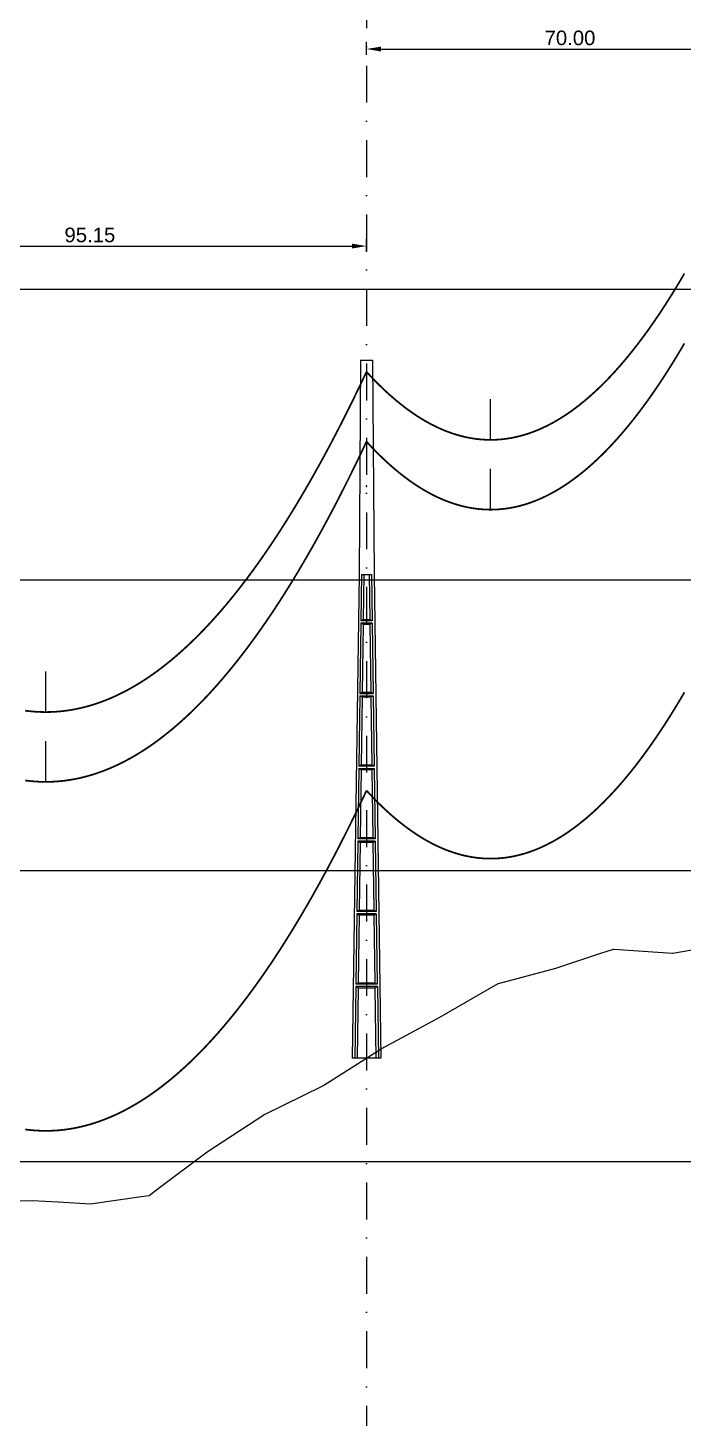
# Model space of a CAD drawing. Header units: metres. Extents: x -121 to 9872, y 3505 to 10721.
# Drawn here: x 8088.5 to 8201.3, y 8705.9 to 8944.9 of the extents above; entities that cross this region are included whole.
import ezdxf

# ---------------------------------------------------------------- set-up
doc = ezdxf.new("R2010")
doc.units = ezdxf.units.M
doc.header["$PDMODE"] = 2
doc.linetypes.add('DASHDOT', pattern=[25.4, 12.7, -6.35, 0, -6.35])
for name, color, linetype in [('CON-EOL- CA MAGNOLIA', 210, 'Continuous'), ('CON-EOL- PROJEÇÃO', 22, 'Continuous'), ('cotas', 7, 'Continuous'), ('Grade', 9, 'Continuous'), ('Ind.Rot', 8, 'DASHDOT'), ('Modelo_CotaTerreno_Perfil', 7, 'Continuous'), ('POSTE DT', 7, 'Continuous')]:
    doc.layers.add(name, color=color, linetype=linetype)
doc.styles.get("Standard").update_dxf_attribs({"font": 'arial.ttf'})
doc.dimstyles.new('ISO-25', dxfattribs={"dimtxt": 2.5, "dimasz": 2.5, "dimexe": 1.25, "dimexo": 0.625, "dimtad": 1, "dimzin": 1, "dimtxsty": 'Standard', "dimcen": 2.5, "dimaunit": 1, "dimadec": 3, "dimazin": 3, "dimtfac": 1, "dimtmove": 0, "dimatfit": 3, "dimfxlon": 1, "dimarcsym": 0})

# ---------------------------------------------------------------- blocks, each defined once
blk = doc.blocks.new('*U1')
at = {"layer": 'POSTE DT', "extrusion": (0, 1, 0)}
for p, q in [((-3.31, 378.23), (-4.05, 262)), ((-3.31, 378.23), (3.31, 378.23)), ((3.31, 378.23), (4.06, 262)), ((-4.05, 262), (-7.72, 0)), ((-4.05, 262), (-4.05, 262)), ((-2.73, 262), (-3.08, 237.05)), ((-2.73, 262), (2.75, 262)), ((-1.42, 262), (-1.77, 237.57)), ((1.43, 262), (1.77, 237.57)), ((2.75, 262), (3.1, 237.05)), ((4.06, 262), (7.72, 0)), ((-3.1, 235.74), (-3.63, 197.65)), ((3.11, 235.73), (-3.1, 235.74)), ((3.1, 237.05), (-3.08, 237.05)), ((-1.8, 235.21), (-2.32, 198.19)), ((1.8, 235.21), (2.32, 198.19)), ((3.11, 235.73), (3.65, 197.65)), ((-3.65, 196.34), (-4.19, 158.25)), ((3.66, 196.34), (4.2, 158.25)), ((-2.35, 195.8), (-2.87, 158.8)), ((2.35, 195.8), (2.87, 158.8)), ((-4.21, 156.94), (-4.74, 118.85)), ((-2.9, 156.39), (-3.42, 119.41)), ((2.91, 156.39), (3.42, 119.41)), ((4.21, 156.94), (4.75, 118.85)), ((-4.76, 117.54), (-5.29, 79.45)), ((4.77, 117.54), (-4.76, 117.54)), ((4.75, 118.85), (-4.74, 118.85)), ((-3.46, 116.98), (-3.97, 80.02)), ((3.46, 116.98), (3.98, 80.02)), ((4.77, 117.54), (5.3, 79.45)), ((-5.31, 78.14), (-5.85, 40.06)), ((5.32, 78.14), (-5.31, 78.14)), ((5.3, 79.45), (-5.29, 79.45)), ((-4.01, 77.57), (-4.53, 40.63)), ((4.01, 77.57), (4.53, 40.63)), ((5.32, 78.14), (5.85, 40.06)), ((-5.86, 38.74), (-6.41, 0)), ((5.87, 38.74), (-5.86, 38.74)), ((5.85, 40.06), (-5.85, 40.06)), ((-4.56, 38.17), (-5.1, 0)), ((4.56, 38.17), (5.1, 0)), ((5.87, 38.74), (6.41, 0)), ((-6.41, 0), (-7.72, 0)), ((-5.1, 0), (-6.41, 0)), ((5.1, 0), (-5.1, 0)), ((6.41, 0), (5.1, 0)), ((7.72, 0), (6.41, 0))]:
    blk.add_line(p, q, dxfattribs=at)
at = {"layer": 'POSTE DT', "ltscale": 3}
for points in [[(-3.65, 196.34), (3.66, 196.34)], [(-3.63, 197.65), (3.65, 197.65)], [(4.2, 158.25), (-4.19, 158.25)], [(-4.21, 156.94), (4.21, 156.94)]]:
    blk.add_lwpolyline(points, dxfattribs=at)
at = {"layer": 'POSTE DT'}
for points, knots in [([(0.25, 309.94), (0.25, 309.93), (0.25, 309.93), (0.25, 309.92), (0.25, 309.91), (0.25, 309.9), (0.25, 309.89), (0.24, 309.85), (0.22, 309.82), (0.19, 309.77), (0.16, 309.74), (0.11, 309.71), (0.08, 309.7), (0.01, 309.68), (-0.02, 309.68), (-0.08, 309.7), (-0.11, 309.71), (-0.16, 309.74), (-0.18, 309.76), (-0.21, 309.8), (-0.22, 309.82), (-0.24, 309.85), (-0.24, 309.87), (-0.25, 309.89), (-0.25, 309.9), (-0.25, 309.92), (-0.25, 309.92), (-0.25, 309.93), (-0.25, 309.94), (-0.25, 309.95), (-0.25, 309.95), (-0.25, 309.96), (-0.25, 309.97), (-0.24, 310), (-0.23, 310.02), (-0.21, 310.07), (-0.2, 310.09), (-0.15, 310.14), (-0.13, 310.15), (-0.07, 310.18), (-0.03, 310.19), (0.03, 310.19), (0.06, 310.18), (0.12, 310.16), (0.14, 310.14), (0.18, 310.11), (0.2, 310.09), (0.21, 310.06), (0.22, 310.05), (0.23, 310.04), (0.24, 310.01), (0.24, 309.99), (0.25, 309.97), (0.25, 309.96), (0.25, 309.95), (0.25, 309.94), (0.25, 309.94), (0.25, 309.94), (0.25, 309.94)], [-54.728303, -54.728303, -54.728303, -54.728303, -54.309038, -54.309038, -53.647169, -53.647169, -52.532885, -52.532885, -48.86224, -48.86224, -45.282765, -45.282765, -41.52867, -41.52867, -37.867486, -37.867486, -34.454589, -34.454589, -31.301423, -31.301423, -28.48103, -28.48103, -26.961755, -26.961755, -25.7544, -25.7544, -25.136228, -25.136228, -24.64409, -24.64409, -24.094201, -24.094201, -23.191199, -23.191199, -20.494482, -20.494482, -17.342863, -17.342863, -13.645538, -13.645538, -9.835989, -9.835989, -6.296781, -6.296781, -3.005029, -3.005029, 0, 0, 0, 1.527594, 1.527594, 3.697216, 3.697216, 4.489727, 4.489727, 5.01438, 5.01438, 5.095313, 5.095313, 5.095313, 5.095313]), ([(-3.1, 235.74), (-2.88, 235.65), (-2.67, 235.56), (-2.23, 235.39), (-2.02, 235.3), (-1.8, 235.21)], [0.055576, 0.055576, 0.055576, 0.055576, 56.767409, 56.767409, 113.50757, 113.50757, 113.50757, 113.50757]), ([(-1.77, 237.57), (-1.99, 237.49), (-2.21, 237.4), (-2.64, 237.22), (-2.86, 237.14), (-3.08, 237.05)], [0, 0, 0, 0, 56.660495, 56.660495, 113.412826, 113.412826, 113.412826, 113.412826]), ([(-1.8, 235.21), (-1.2, 235.21), (-0.6, 235.21), (0.6, 235.21), (1.2, 235.21), (1.8, 235.21)], [0, 0, 0, 0, 68.567797, 68.567797, 137.136247, 137.136247, 137.136247, 137.136247]), ([(1.77, 237.57), (1.18, 237.57), (0.59, 237.57), (-0.59, 237.57), (-1.18, 237.57), (-1.77, 237.57)], [0, 0, 0, 0, 67.306894, 67.306894, 134.614447, 134.614447, 134.614447, 134.614447]), ([(3.1, 237.05), (2.87, 237.14), (2.65, 237.23), (2.21, 237.4), (1.99, 237.49), (1.77, 237.57)], [0, 0, 0, 0, 56.738948, 56.738948, 113.38731, 113.38731, 113.38731, 113.38731]), ([(1.8, 235.21), (2.02, 235.3), (2.24, 235.38), (2.68, 235.56), (2.89, 235.65), (3.11, 235.73)], [0, 0, 0, 0, 56.845349, 56.845349, 113.599799, 113.599799, 113.599799, 113.599799]), ([(-3.65, 196.34), (-3.43, 196.25), (-3.22, 196.16), (-2.78, 195.98), (-2.57, 195.89), (-2.35, 195.8)], [0.054307, 0.054307, 0.054307, 0.054307, 63.527131, 63.527131, 127.063246, 127.063246, 127.063246, 127.063246]), ([(-2.32, 198.19), (-2.54, 198.1), (-2.76, 198.01), (-3.2, 197.83), (-3.41, 197.74), (-3.63, 197.65)], [0, 0, 0, 0, 63.412073, 63.412073, 126.777421, 126.777421, 126.777421, 126.777421]), ([(2.32, 198.19), (1.55, 198.19), (0.77, 198.19), (-0.77, 198.19), (-1.55, 198.19), (-2.32, 198.19)], [0, 0, 0, 0, 88.31008, 88.31008, 176.620652, 176.620652, 176.620652, 176.620652]), ([(3.65, 197.65), (3.43, 197.74), (3.2, 197.83), (2.76, 198.01), (2.54, 198.1), (2.32, 198.19)], [0, 0, 0, 0, 63.488119, 63.488119, 126.880939, 126.880939, 126.880939, 126.880939]), ([(2.35, 195.8), (2.57, 195.89), (2.79, 195.98), (3.23, 196.16), (3.45, 196.25), (3.66, 196.34)], [0, 0, 0, 0, 63.60246, 63.60246, 127.109696, 127.109696, 127.109696, 127.109696]), ([(-2.35, 195.8), (-1.57, 195.8), (-0.78, 195.8), (0.79, 195.8), (1.57, 195.8), (2.35, 195.8)], [0, 0, 0, 0, 89.585713, 89.585713, 179.17191, 179.17191, 179.17191, 179.17191]), ([(-2.87, 158.8), (-3.09, 158.71), (-3.31, 158.62), (-3.75, 158.43), (-3.97, 158.34), (-4.19, 158.25)], [0, 0, 0, 0, 70.301707, 70.301707, 140.590947, 140.590947, 140.590947, 140.590947]), ([(2.87, 158.8), (1.92, 158.8), (0.96, 158.8), (-0.96, 158.8), (-1.91, 158.8), (-2.87, 158.8)], [0, 0, 0, 0, 109.314454, 109.314454, 218.629264, 218.629264, 218.629264, 218.629264]), ([(4.2, 158.25), (3.98, 158.34), (3.76, 158.44), (3.31, 158.62), (3.09, 158.71), (2.87, 158.8)], [0, 0, 0, 0, 70.379198, 70.379198, 140.659718, 140.659718, 140.659718, 140.659718]), ([(-4.21, 156.94), (-3.99, 156.85), (-3.77, 156.75), (-3.34, 156.57), (-3.12, 156.48), (-2.9, 156.39)], [0.053423, 0.053423, 0.053423, 0.053423, 70.429742, 70.429742, 140.90167, 140.90167, 140.90167, 140.90167]), ([(-2.9, 156.39), (-1.94, 156.39), (-0.97, 156.39), (0.97, 156.39), (1.94, 156.39), (2.91, 156.39)], [0, 0, 0, 0, 110.60219, 110.60219, 221.20473, 221.20473, 221.20473, 221.20473]), ([(2.91, 156.39), (3.12, 156.48), (3.34, 156.57), (3.78, 156.75), (4, 156.85), (4.21, 156.94)], [0, 0, 0, 0, 70.506649, 70.506649, 140.914701, 140.914701, 140.914701, 140.914701]), ([(-4.76, 117.54), (-4.54, 117.45), (-4.32, 117.35), (-3.89, 117.17), (-3.67, 117.07), (-3.46, 116.98)], [0.052784, 0.052784, 0.052784, 0.052784, 77.438432, 77.438432, 154.950301, 154.950301, 154.950301, 154.950301]), ([(-3.42, 119.41), (-3.64, 119.32), (-3.86, 119.23), (-4.3, 119.04), (-4.52, 118.95), (-4.74, 118.85)], [0, 0, 0, 0, 77.299547, 77.299547, 154.618634, 154.618634, 154.618634, 154.618634]), ([(-3.46, 116.98), (-2.3, 116.98), (-1.15, 116.98), (1.15, 116.98), (2.31, 116.98), (3.46, 116.98)], [0, 0, 0, 0, 131.617604, 131.617604, 263.235447, 263.235447, 263.235447, 263.235447]), ([(3.42, 119.41), (2.28, 119.41), (1.14, 119.41), (-1.14, 119.41), (-2.28, 119.41), (-3.42, 119.41)], [0, 0, 0, 0, 130.319901, 130.319901, 260.640046, 260.640046, 260.640046, 260.640046]), ([(4.75, 118.85), (4.53, 118.95), (4.31, 119.04), (3.87, 119.23), (3.64, 119.32), (3.42, 119.41)], [0, 0, 0, 0, 77.381597, 77.381597, 154.66183, 154.66183, 154.66183, 154.66183]), ([(3.46, 116.98), (3.68, 117.07), (3.89, 117.17), (4.33, 117.35), (4.55, 117.45), (4.77, 117.54)], [0, 0, 0, 0, 77.520013, 77.520013, 154.938747, 154.938747, 154.938747, 154.938747]), ([(-5.31, 78.14), (-5.09, 78.05), (-4.88, 77.95), (-4.44, 77.76), (-4.23, 77.67), (-4.01, 77.57)], [0.052308, 0.052308, 0.052308, 0.052308, 84.527725, 84.527725, 169.158824, 169.158824, 169.158824, 169.158824]), ([(-3.97, 80.02), (-4.19, 79.93), (-4.41, 79.83), (-4.85, 79.64), (-5.07, 79.55), (-5.29, 79.45)], [0, 0, 0, 0, 84.379671, 84.379671, 168.809376, 168.809376, 168.809376, 168.809376]), ([(-4.01, 77.57), (-2.67, 77.57), (-1.34, 77.57), (1.34, 77.57), (2.67, 77.57), (4.01, 77.57)], [0, 0, 0, 0, 152.632212, 152.632212, 305.264569, 305.264569, 305.264569, 305.264569]), ([(3.98, 80.02), (2.65, 80.02), (1.33, 80.02), (-1.32, 80.02), (-2.65, 80.02), (-3.97, 80.02)], [0, 0, 0, 0, 151.326157, 151.326157, 302.652465, 302.652465, 302.652465, 302.652465]), ([(5.3, 79.45), (5.08, 79.55), (4.86, 79.64), (4.42, 79.83), (4.2, 79.93), (3.98, 80.02)], [0, 0, 0, 0, 84.46863, 84.46863, 168.833721, 168.833721, 168.833721, 168.833721]), ([(4.01, 77.57), (4.23, 77.67), (4.45, 77.76), (4.88, 77.95), (5.1, 78.05), (5.32, 78.14)], [0, 0, 0, 0, 84.616316, 84.616316, 169.129178, 169.129178, 169.129178, 169.129178]), ([(-5.86, 38.74), (-5.65, 38.65), (-5.43, 38.55), (-5, 38.36), (-4.78, 38.26), (-4.56, 38.17)], [0.026524, 0.026524, 0.026524, 0.026524, 91.679563, 91.679563, 183.466041, 183.466041, 183.466041, 183.466041]), ([(-4.53, 40.63), (-4.75, 40.53), (-4.97, 40.44), (-5.41, 40.25), (-5.63, 40.15), (-5.85, 40.06)], [0, 0, 0, 0, 91.523648, 91.523648, 183.126775, 183.126775, 183.126775, 183.126775]), ([(-4.56, 38.17), (-3.04, 38.17), (-1.52, 38.17), (1.52, 38.17), (3.04, 38.17), (4.56, 38.17)], [0, 0, 0, 0, 173.646192, 173.646192, 347.292451, 347.292451, 347.292451, 347.292451]), ([(4.53, 40.63), (3.02, 40.63), (1.51, 40.63), (-1.51, 40.63), (-3.02, 40.63), (-4.53, 40.63)], [0, 0, 0, 0, 172.33304, 172.33304, 344.666151, 344.666151, 344.666151, 344.666151]), ([(5.85, 40.06), (5.63, 40.15), (5.41, 40.25), (4.97, 40.44), (4.75, 40.53), (4.53, 40.63)], [0, 0, 0, 0, 91.621326, 91.621326, 183.137324, 183.137324, 183.137324, 183.137324]), ([(4.56, 38.17), (4.78, 38.26), (5, 38.36), (5.43, 38.55), (5.65, 38.65), (5.87, 38.74)], [0, 0, 0, 0, 91.776928, 91.776928, 183.448614, 183.448614, 183.448614, 183.448614])]:
    blk.add_open_spline(points, degree=3, knots=knots, dxfattribs=at)
blk = doc.blocks.new('*D141')
at = {"layer": 'cotas', "color": 0, "lineweight": -2, "transparency": 16777216}
for p, q in [((8051.64, 8906.38), (8051.64, 8908.63)), ((8054.14, 8907.38), (8144.29, 8907.38)), ((8146.79, 8906.38), (8146.79, 8908.63))]:
    blk.add_line(p, q, dxfattribs=at)
at = {"layer": 'cotas', "color": 0, "transparency": 16777216}
for points in [[(8054.14, 8907.8), (8054.14, 8906.97), (8051.64, 8907.38)], [(8144.29, 8907.8), (8144.29, 8906.97), (8146.79, 8907.38)]]:
    blk.add_solid(points, dxfattribs=at)
at = {"layer": 'Defpoints', "color": 0, "transparency": 16777216}
for p in [(8146.79, 8907.38), (8146.79, 8887.77), (8051.64, 8859.94)]:
    blk.add_point(p, dxfattribs=at)
at = {"layer": 'cotas', "color": 0, "transparency": 16777216, "insert": (8099.22, 8909.28), "char_height": 2.5, "attachment_point": 5}
blk.add_mtext('95.15', dxfattribs=at)
blk = doc.blocks.new('*D142')
at = {"layer": 'cotas', "color": 0, "lineweight": -2, "transparency": 16777216}
for p, q in [((8146.79, 8940.26), (8146.79, 8942.51)), ((8149.29, 8941.26), (8214.29, 8941.26)), ((8216.79, 8940.26), (8216.79, 8942.51))]:
    blk.add_line(p, q, dxfattribs=at)
at = {"layer": 'cotas', "color": 0, "transparency": 16777216}
for points in [[(8149.29, 8941.68), (8149.29, 8940.84), (8146.79, 8941.26)], [(8214.29, 8941.68), (8214.29, 8940.84), (8216.79, 8941.26)]]:
    blk.add_solid(points, dxfattribs=at)
at = {"layer": 'Defpoints', "color": 0, "transparency": 16777216}
for p in [(8216.79, 8941.26), (8216.79, 8937.16), (8146.79, 8887.77)]:
    blk.add_point(p, dxfattribs=at)
at = {"layer": 'cotas', "color": 0, "transparency": 16777216, "insert": (8181.79, 8943.16), "char_height": 2.5, "attachment_point": 5}
blk.add_mtext('70.00', dxfattribs=at)

msp = doc.modelspace()

# ---------------------------------------------------------------- linework, layer by layer
at = {"layer": 'CON-EOL- CA MAGNOLIA'}
for p, q in [((8168.135, 8874.069), (8168.135, 8881.069)), ((8168.135, 8862.069), (8168.135, 8869.069)), ((8168.135, 8862.069), (8168.135, 8869.069)), ((8091.627, 8827.268), (8091.627, 8834.268)), ((8091.627, 8815.268), (8091.627, 8822.268)), ((8091.627, 8815.268), (8091.627, 8822.268))]:
    msp.add_line(p, q, dxfattribs=at)
at = {"layer": 'CON-EOL- CA MAGNOLIA', "const_width": 0.3}
for points in [[(8146.795, 8885.77), (8147.143, 8885.391), (8147.491, 8885.018), (8147.84, 8884.651), (8148.188, 8884.291), (8148.536, 8883.937), (8148.884, 8883.589), (8149.233, 8883.247), (8149.581, 8882.912), (8149.929, 8882.583), (8150.277, 8882.26), (8150.626, 8881.943), (8150.974, 8881.633), (8151.322, 8881.329), (8151.67, 8881.031), (8152.019, 8880.74), (8152.367, 8880.454), (8152.715, 8880.175), (8153.063, 8879.902), (8153.412, 8879.636), (8153.76, 8879.375), (8154.108, 8879.121), (8154.456, 8878.873), (8154.805, 8878.632), (8155.153, 8878.396), (8155.501, 8878.167), (8155.849, 8877.944), (8156.198, 8877.728), (8156.546, 8877.517), (8156.894, 8877.313), (8157.242, 8877.115), (8157.591, 8876.923), (8157.939, 8876.738), (8158.287, 8876.559), (8158.635, 8876.386), (8158.984, 8876.219), (8159.332, 8876.058), (8159.68, 8875.904), (8160.028, 8875.756), (8160.377, 8875.614), (8160.725, 8875.478), (8161.073, 8875.349), (8161.421, 8875.226), (8161.769, 8875.109), (8162.118, 8874.998), (8162.466, 8874.894), (8162.814, 8874.796), (8163.162, 8874.703), (8163.511, 8874.618), (8163.859, 8874.538), (8164.207, 8874.465), (8164.555, 8874.398), (8164.904, 8874.337), (8165.252, 8874.282), (8165.6, 8874.234), (8165.948, 8874.192), (8166.297, 8874.156), (8166.645, 8874.126), (8166.993, 8874.102), (8167.341, 8874.085), (8167.69, 8874.074), (8168.038, 8874.069), (8168.386, 8874.07), (8168.734, 8874.078), (8169.083, 8874.092), (8169.431, 8874.112), (8169.779, 8874.138), (8170.127, 8874.171), (8170.476, 8874.21), (8170.824, 8874.254), (8171.172, 8874.306), (8171.52, 8874.363), (8171.869, 8874.427), (8172.217, 8874.497), (8172.565, 8874.573), (8172.913, 8874.655), (8173.262, 8874.744), (8173.61, 8874.838), (8173.958, 8874.939), (8174.306, 8875.047), (8174.655, 8875.16), (8175.003, 8875.28), (8175.351, 8875.406), (8175.699, 8875.538), (8176.047, 8875.676), (8176.396, 8875.821), (8176.744, 8875.972), (8177.092, 8876.129), (8177.44, 8876.292), (8177.789, 8876.462), (8178.137, 8876.638), (8178.485, 8876.82), (8178.833, 8877.008), (8179.182, 8877.202), (8179.53, 8877.403), (8179.878, 8877.61), (8180.226, 8877.823), (8180.575, 8878.043), (8180.923, 8878.268), (8181.271, 8878.5), (8181.619, 8878.738), (8181.968, 8878.983), (8182.316, 8879.234), (8182.664, 8879.49), (8183.012, 8879.754), (8183.361, 8880.023), (8183.709, 8880.299), (8184.057, 8880.58), (8184.405, 8880.869), (8184.754, 8881.163), (8185.102, 8881.463), (8185.45, 8881.77), (8185.798, 8882.084), (8186.147, 8882.403), (8186.495, 8882.728), (8186.843, 8883.06), (8187.191, 8883.398), (8187.54, 8883.743), (8187.888, 8884.094), (8188.236, 8884.45), (8188.584, 8884.813), (8188.932, 8885.183), (8189.281, 8885.559), (8189.629, 8885.941), (8189.977, 8886.329), (8190.325, 8886.723), (8190.674, 8887.124), (8191.022, 8887.531), (8191.37, 8887.944), (8191.718, 8888.364), (8192.067, 8888.79), (8192.415, 8889.222), (8192.763, 8889.66), (8193.111, 8890.105), (8193.46, 8890.556), (8193.808, 8891.013), (8194.156, 8891.476), (8194.504, 8891.946), (8194.853, 8892.422), (8195.201, 8892.904), (8195.549, 8893.393), (8195.897, 8893.888), (8196.246, 8894.389), (8196.594, 8894.897), (8196.942, 8895.41), (8197.29, 8895.93), (8197.639, 8896.457), (8197.987, 8896.989), (8198.335, 8897.528), (8198.683, 8898.074), (8199.032, 8898.625), (8199.38, 8899.183), (8199.728, 8899.747), (8200.076, 8900.318), (8200.425, 8900.895), (8200.773, 8901.478), (8201.121, 8902.067), (8201.469, 8902.663)], [(8146.795, 8873.77), (8147.143, 8873.391), (8147.491, 8873.018), (8147.84, 8872.651), (8148.188, 8872.291), (8148.536, 8871.937), (8148.884, 8871.589), (8149.233, 8871.247), (8149.581, 8870.912), (8149.929, 8870.583), (8150.277, 8870.26), (8150.626, 8869.944), (8150.974, 8869.633), (8151.322, 8869.329), (8151.67, 8869.031), (8152.019, 8868.74), (8152.367, 8868.454), (8152.715, 8868.175), (8153.063, 8867.902), (8153.412, 8867.636), (8153.76, 8867.375), (8154.108, 8867.121), (8154.456, 8866.873), (8154.805, 8866.632), (8155.153, 8866.396), (8155.501, 8866.167), (8155.849, 8865.944), (8156.198, 8865.728), (8156.546, 8865.517), (8156.894, 8865.313), (8157.242, 8865.115), (8157.591, 8864.923), (8157.939, 8864.738), (8158.287, 8864.559), (8158.635, 8864.386), (8158.984, 8864.219), (8159.332, 8864.058), (8159.68, 8863.904), (8160.028, 8863.756), (8160.377, 8863.614), (8160.725, 8863.478), (8161.073, 8863.349), (8161.421, 8863.226), (8161.769, 8863.109), (8162.118, 8862.998), (8162.466, 8862.894), (8162.814, 8862.795), (8163.162, 8862.703), (8163.511, 8862.618), (8163.859, 8862.538), (8164.207, 8862.465), (8164.555, 8862.398), (8164.904, 8862.337), (8165.252, 8862.282), (8165.6, 8862.234), (8165.948, 8862.191), (8166.297, 8862.156), (8166.645, 8862.126), (8166.993, 8862.102), (8167.341, 8862.085), (8167.69, 8862.074), (8168.038, 8862.069), (8168.386, 8862.07), (8168.734, 8862.078), (8169.083, 8862.092), (8169.431, 8862.112), (8169.779, 8862.138), (8170.127, 8862.171), (8170.476, 8862.209), (8170.824, 8862.254), (8171.172, 8862.306), (8171.52, 8862.363), (8171.869, 8862.427), (8172.217, 8862.497), (8172.565, 8862.573), (8172.913, 8862.655), (8173.262, 8862.744), (8173.61, 8862.838), (8173.958, 8862.939), (8174.306, 8863.047), (8174.655, 8863.16), (8175.003, 8863.28), (8175.351, 8863.406), (8175.699, 8863.538), (8176.047, 8863.676), (8176.396, 8863.821), (8176.744, 8863.972), (8177.092, 8864.129), (8177.44, 8864.292), (8177.789, 8864.462), (8178.137, 8864.638), (8178.485, 8864.82), (8178.833, 8865.008), (8179.182, 8865.202), (8179.53, 8865.403), (8179.878, 8865.61), (8180.226, 8865.823), (8180.575, 8866.043), (8180.923, 8866.268), (8181.271, 8866.5), (8181.619, 8866.738), (8181.968, 8866.983), (8182.316, 8867.234), (8182.664, 8867.49), (8183.012, 8867.754), (8183.361, 8868.023), (8183.709, 8868.299), (8184.057, 8868.58), (8184.405, 8868.869), (8184.754, 8869.163), (8185.102, 8869.463), (8185.45, 8869.77), (8185.798, 8870.083), (8186.147, 8870.403), (8186.495, 8870.728), (8186.843, 8871.06), (8187.191, 8871.398), (8187.54, 8871.743), (8187.888, 8872.093), (8188.236, 8872.45), (8188.584, 8872.814), (8188.932, 8873.183), (8189.281, 8873.559), (8189.629, 8873.941), (8189.977, 8874.329), (8190.325, 8874.723), (8190.674, 8875.124), (8191.022, 8875.531), (8191.37, 8875.944), (8191.718, 8876.364), (8192.067, 8876.79), (8192.415, 8877.222), (8192.763, 8877.66), (8193.111, 8878.105), (8193.46, 8878.556), (8193.808, 8879.013), (8194.156, 8879.476), (8194.504, 8879.946), (8194.853, 8880.422), (8195.201, 8880.904), (8195.549, 8881.393), (8195.897, 8881.888), (8196.246, 8882.389), (8196.594, 8882.897), (8196.942, 8883.41), (8197.29, 8883.93), (8197.639, 8884.457), (8197.987, 8884.989), (8198.335, 8885.528), (8198.683, 8886.074), (8199.032, 8886.625), (8199.38, 8887.183), (8199.728, 8887.747), (8200.076, 8888.318), (8200.425, 8888.895), (8200.773, 8889.478), (8201.121, 8890.067), (8201.469, 8890.663)], [(8146.795, 8873.77), (8147.143, 8873.391), (8147.491, 8873.018), (8147.84, 8872.651), (8148.188, 8872.291), (8148.536, 8871.937), (8148.884, 8871.589), (8149.233, 8871.247), (8149.581, 8870.912), (8149.929, 8870.583), (8150.277, 8870.26), (8150.626, 8869.943), (8150.974, 8869.633), (8151.322, 8869.329), (8151.67, 8869.031), (8152.019, 8868.74), (8152.367, 8868.454), (8152.715, 8868.175), (8153.063, 8867.902), (8153.412, 8867.636), (8153.76, 8867.375), (8154.108, 8867.121), (8154.456, 8866.873), (8154.805, 8866.632), (8155.153, 8866.396), (8155.501, 8866.167), (8155.849, 8865.944), (8156.198, 8865.728), (8156.546, 8865.517), (8156.894, 8865.313), (8157.242, 8865.115), (8157.591, 8864.923), (8157.939, 8864.738), (8158.287, 8864.559), (8158.635, 8864.386), (8158.984, 8864.219), (8159.332, 8864.058), (8159.68, 8863.904), (8160.028, 8863.756), (8160.377, 8863.614), (8160.725, 8863.478), (8161.073, 8863.349), (8161.421, 8863.226), (8161.769, 8863.109), (8162.118, 8862.998), (8162.466, 8862.894), (8162.814, 8862.796), (8163.162, 8862.703), (8163.511, 8862.618), (8163.859, 8862.538), (8164.207, 8862.465), (8164.555, 8862.398), (8164.904, 8862.337), (8165.252, 8862.282), (8165.6, 8862.234), (8165.948, 8862.191), (8166.297, 8862.156), (8166.645, 8862.126), (8166.993, 8862.102), (8167.341, 8862.085), (8167.69, 8862.074), (8168.038, 8862.069), (8168.386, 8862.07), (8168.734, 8862.078), (8169.083, 8862.092), (8169.431, 8862.112), (8169.779, 8862.138), (8170.127, 8862.171), (8170.476, 8862.21), (8170.824, 8862.254), (8171.172, 8862.306), (8171.52, 8862.363), (8171.869, 8862.427), (8172.217, 8862.497), (8172.565, 8862.573), (8172.913, 8862.655), (8173.262, 8862.744), (8173.61, 8862.838), (8173.958, 8862.939), (8174.306, 8863.047), (8174.655, 8863.16), (8175.003, 8863.28), (8175.351, 8863.406), (8175.699, 8863.538), (8176.047, 8863.676), (8176.396, 8863.821), (8176.744, 8863.972), (8177.092, 8864.129), (8177.44, 8864.292), (8177.789, 8864.462), (8178.137, 8864.638), (8178.485, 8864.82), (8178.833, 8865.008), (8179.182, 8865.202), (8179.53, 8865.403), (8179.878, 8865.61), (8180.226, 8865.823), (8180.575, 8866.043), (8180.923, 8866.268), (8181.271, 8866.5), (8181.619, 8866.738), (8181.968, 8866.983), (8182.316, 8867.234), (8182.664, 8867.49), (8183.012, 8867.754), (8183.361, 8868.023), (8183.709, 8868.299), (8184.057, 8868.58), (8184.405, 8868.869), (8184.754, 8869.163), (8185.102, 8869.463), (8185.45, 8869.77), (8185.798, 8870.084), (8186.147, 8870.403), (8186.495, 8870.728), (8186.843, 8871.06), (8187.191, 8871.398), (8187.54, 8871.743), (8187.888, 8872.094), (8188.236, 8872.45), (8188.584, 8872.814), (8188.932, 8873.183), (8189.281, 8873.559), (8189.629, 8873.941), (8189.977, 8874.329), (8190.325, 8874.723), (8190.674, 8875.124), (8191.022, 8875.531), (8191.37, 8875.944), (8191.718, 8876.364), (8192.067, 8876.79), (8192.415, 8877.222), (8192.763, 8877.66), (8193.111, 8878.105), (8193.46, 8878.556), (8193.808, 8879.013), (8194.156, 8879.476), (8194.504, 8879.946), (8194.853, 8880.422), (8195.201, 8880.904), (8195.549, 8881.393), (8195.897, 8881.888), (8196.246, 8882.389), (8196.594, 8882.897), (8196.942, 8883.41), (8197.29, 8883.93), (8197.639, 8884.457), (8197.987, 8884.99), (8198.335, 8885.528), (8198.683, 8886.074), (8199.032, 8886.625), (8199.38, 8887.183), (8199.728, 8887.747), (8200.076, 8888.318), (8200.425, 8888.895), (8200.773, 8889.478), (8201.121, 8890.067), (8201.469, 8890.663)], [(8088.095, 8827.507), (8088.569, 8827.447), (8089.042, 8827.396), (8089.516, 8827.353), (8089.989, 8827.319), (8090.462, 8827.294), (8090.936, 8827.277), (8091.409, 8827.269), (8091.883, 8827.269), (8092.356, 8827.278), (8092.829, 8827.296), (8093.303, 8827.322), (8093.776, 8827.356), (8094.249, 8827.4), (8094.723, 8827.451), (8095.196, 8827.512), (8095.67, 8827.581), (8096.143, 8827.659), (8096.616, 8827.745), (8097.09, 8827.84), (8097.563, 8827.943), (8098.037, 8828.055), (8098.51, 8828.175), (8098.983, 8828.304), (8099.457, 8828.442), (8099.93, 8828.588), (8100.403, 8828.743), (8100.877, 8828.907), (8101.35, 8829.079), (8101.824, 8829.259), (8102.297, 8829.449), (8102.77, 8829.647), (8103.244, 8829.853), (8103.717, 8830.068), (8104.191, 8830.291), (8104.664, 8830.524), (8105.137, 8830.764), (8105.611, 8831.014), (8106.084, 8831.272), (8106.557, 8831.538), (8107.031, 8831.813), (8107.504, 8832.097), (8107.978, 8832.389), (8108.451, 8832.691), (8108.924, 8833), (8109.398, 8833.318), (8109.871, 8833.645), (8110.345, 8833.98), (8110.818, 8834.324), (8111.291, 8834.677), (8111.765, 8835.038), (8112.238, 8835.408), (8112.711, 8835.786), (8113.185, 8836.173), (8113.658, 8836.569), (8114.132, 8836.973), (8114.605, 8837.386), (8115.078, 8837.807), (8115.552, 8838.237), (8116.025, 8838.676), (8116.498, 8839.123), (8116.972, 8839.579), (8117.445, 8840.044), (8117.919, 8840.517), (8118.392, 8840.999), (8118.865, 8841.489), (8119.339, 8841.988), (8119.812, 8842.496), (8120.286, 8843.013), (8120.759, 8843.538), (8121.232, 8844.071), (8121.706, 8844.613), (8122.179, 8845.164), (8122.652, 8845.724), (8123.126, 8846.292), (8123.599, 8846.869), (8124.073, 8847.454), (8124.546, 8848.048), (8125.019, 8848.651), (8125.493, 8849.263), (8125.966, 8849.883), (8126.44, 8850.511), (8126.913, 8851.149), (8127.386, 8851.795), (8127.86, 8852.45), (8128.333, 8853.113), (8128.806, 8853.785), (8129.28, 8854.466), (8129.753, 8855.155), (8130.227, 8855.853), (8130.7, 8856.56), (8131.173, 8857.275), (8131.647, 8857.999), (8132.12, 8858.732), (8132.594, 8859.474), (8133.067, 8860.224), (8133.54, 8860.983), (8134.014, 8861.75), (8134.487, 8862.526), (8134.96, 8863.311), (8135.434, 8864.105), (8135.907, 8864.907), (8136.381, 8865.718), (8136.854, 8866.538), (8137.327, 8867.367), (8137.801, 8868.204), (8138.274, 8869.05), (8138.747, 8869.904), (8139.221, 8870.768), (8139.694, 8871.64), (8140.168, 8872.521), (8140.641, 8873.41), (8141.114, 8874.308), (8141.588, 8875.215), (8142.061, 8876.131), (8142.535, 8877.056), (8143.008, 8877.989), (8143.481, 8878.931), (8143.955, 8879.882), (8144.428, 8880.841), (8144.901, 8881.809), (8145.375, 8882.786), (8145.848, 8883.772), (8146.322, 8884.767), (8146.795, 8885.77)], [(8088.095, 8815.507), (8088.569, 8815.447), (8089.042, 8815.396), (8089.516, 8815.353), (8089.989, 8815.319), (8090.462, 8815.294), (8090.936, 8815.277), (8091.409, 8815.269), (8091.883, 8815.269), (8092.356, 8815.278), (8092.829, 8815.296), (8093.303, 8815.322), (8093.776, 8815.356), (8094.249, 8815.4), (8094.723, 8815.452), (8095.196, 8815.512), (8095.67, 8815.581), (8096.143, 8815.659), (8096.616, 8815.745), (8097.09, 8815.84), (8097.563, 8815.943), (8098.037, 8816.055), (8098.51, 8816.175), (8098.983, 8816.304), (8099.457, 8816.442), (8099.93, 8816.588), (8100.403, 8816.743), (8100.877, 8816.907), (8101.35, 8817.079), (8101.824, 8817.259), (8102.297, 8817.449), (8102.77, 8817.646), (8103.244, 8817.853), (8103.717, 8818.068), (8104.191, 8818.291), (8104.664, 8818.524), (8105.137, 8818.764), (8105.611, 8819.014), (8106.084, 8819.272), (8106.557, 8819.538), (8107.031, 8819.813), (8107.504, 8820.097), (8107.978, 8820.39), (8108.451, 8820.69), (8108.924, 8821), (8109.398, 8821.318), (8109.871, 8821.645), (8110.345, 8821.98), (8110.818, 8822.324), (8111.291, 8822.677), (8111.765, 8823.038), (8112.238, 8823.408), (8112.711, 8823.786), (8113.185, 8824.173), (8113.658, 8824.569), (8114.132, 8824.973), (8114.605, 8825.386), (8115.078, 8825.807), (8115.552, 8826.237), (8116.025, 8826.676), (8116.498, 8827.123), (8116.972, 8827.579), (8117.445, 8828.044), (8117.919, 8828.517), (8118.392, 8828.999), (8118.865, 8829.489), (8119.339, 8829.989), (8119.812, 8830.496), (8120.286, 8831.013), (8120.759, 8831.538), (8121.232, 8832.071), (8121.706, 8832.613), (8122.179, 8833.164), (8122.652, 8833.724), (8123.126, 8834.292), (8123.599, 8834.869), (8124.073, 8835.454), (8124.546, 8836.048), (8125.019, 8836.651), (8125.493, 8837.263), (8125.966, 8837.883), (8126.44, 8838.511), (8126.913, 8839.149), (8127.386, 8839.795), (8127.86, 8840.45), (8128.333, 8841.113), (8128.806, 8841.785), (8129.28, 8842.466), (8129.753, 8843.155), (8130.227, 8843.853), (8130.7, 8844.56), (8131.173, 8845.275), (8131.647, 8845.999), (8132.12, 8846.732), (8132.594, 8847.474), (8133.067, 8848.224), (8133.54, 8848.983), (8134.014, 8849.75), (8134.487, 8850.526), (8134.96, 8851.311), (8135.434, 8852.105), (8135.907, 8852.907), (8136.381, 8853.718), (8136.854, 8854.538), (8137.327, 8855.367), (8137.801, 8856.204), (8138.274, 8857.05), (8138.747, 8857.904), (8139.221, 8858.768), (8139.694, 8859.64), (8140.168, 8860.521), (8140.641, 8861.41), (8141.114, 8862.308), (8141.588, 8863.215), (8142.061, 8864.131), (8142.535, 8865.056), (8143.008, 8865.989), (8143.481, 8866.931), (8143.955, 8867.882), (8144.428, 8868.841), (8144.901, 8869.809), (8145.375, 8870.786), (8145.848, 8871.772), (8146.322, 8872.767), (8146.795, 8873.77)], [(8088.095, 8815.507), (8088.569, 8815.447), (8089.042, 8815.396), (8089.516, 8815.353), (8089.989, 8815.319), (8090.462, 8815.294), (8090.936, 8815.277), (8091.409, 8815.269), (8091.883, 8815.269), (8092.356, 8815.278), (8092.829, 8815.296), (8093.303, 8815.322), (8093.776, 8815.356), (8094.249, 8815.4), (8094.723, 8815.451), (8095.196, 8815.512), (8095.67, 8815.581), (8096.143, 8815.659), (8096.616, 8815.745), (8097.09, 8815.84), (8097.563, 8815.943), (8098.037, 8816.055), (8098.51, 8816.175), (8098.983, 8816.304), (8099.457, 8816.442), (8099.93, 8816.588), (8100.403, 8816.743), (8100.877, 8816.907), (8101.35, 8817.079), (8101.824, 8817.259), (8102.297, 8817.449), (8102.77, 8817.647), (8103.244, 8817.853), (8103.717, 8818.068), (8104.191, 8818.291), (8104.664, 8818.524), (8105.137, 8818.764), (8105.611, 8819.014), (8106.084, 8819.272), (8106.557, 8819.538), (8107.031, 8819.813), (8107.504, 8820.097), (8107.978, 8820.389), (8108.451, 8820.69), (8108.924, 8821), (8109.398, 8821.318), (8109.871, 8821.645), (8110.345, 8821.98), (8110.818, 8822.324), (8111.291, 8822.677), (8111.765, 8823.038), (8112.238, 8823.408), (8112.711, 8823.786), (8113.185, 8824.173), (8113.658, 8824.569), (8114.132, 8824.973), (8114.605, 8825.386), (8115.078, 8825.807), (8115.552, 8826.237), (8116.025, 8826.676), (8116.498, 8827.123), (8116.972, 8827.579), (8117.445, 8828.044), (8117.919, 8828.517), (8118.392, 8828.999), (8118.865, 8829.489), (8119.339, 8829.988), (8119.812, 8830.496), (8120.286, 8831.013), (8120.759, 8831.538), (8121.232, 8832.071), (8121.706, 8832.613), (8122.179, 8833.164), (8122.652, 8833.724), (8123.126, 8834.292), (8123.599, 8834.869), (8124.073, 8835.454), (8124.546, 8836.048), (8125.019, 8836.651), (8125.493, 8837.263), (8125.966, 8837.883), (8126.44, 8838.511), (8126.913, 8839.149), (8127.386, 8839.795), (8127.86, 8840.45), (8128.333, 8841.113), (8128.806, 8841.785), (8129.28, 8842.466), (8129.753, 8843.155), (8130.227, 8843.853), (8130.7, 8844.56), (8131.173, 8845.275), (8131.647, 8845.999), (8132.12, 8846.732), (8132.594, 8847.474), (8133.067, 8848.224), (8133.54, 8848.983), (8134.014, 8849.75), (8134.487, 8850.526), (8134.96, 8851.311), (8135.434, 8852.105), (8135.907, 8852.907), (8136.381, 8853.718), (8136.854, 8854.538), (8137.327, 8855.367), (8137.801, 8856.204), (8138.274, 8857.05), (8138.747, 8857.904), (8139.221, 8858.768), (8139.694, 8859.64), (8140.168, 8860.521), (8140.641, 8861.41), (8141.114, 8862.308), (8141.588, 8863.215), (8142.061, 8864.131), (8142.535, 8865.056), (8143.008, 8865.989), (8143.481, 8866.931), (8143.955, 8867.882), (8144.428, 8868.841), (8144.901, 8869.809), (8145.375, 8870.786), (8145.848, 8871.772), (8146.322, 8872.767), (8146.795, 8873.77)]]:
    msp.add_lwpolyline(points, dxfattribs=at)
at = {"layer": 'CON-EOL- PROJEÇÃO', "const_width": 0.3}
for points in [[(8146.795, 8813.77), (8147.143, 8813.391), (8147.491, 8813.018), (8147.84, 8812.651), (8148.188, 8812.291), (8148.536, 8811.937), (8148.884, 8811.589), (8149.233, 8811.247), (8149.581, 8810.912), (8149.929, 8810.583), (8150.277, 8810.26), (8150.626, 8809.944), (8150.974, 8809.633), (8151.322, 8809.329), (8151.67, 8809.031), (8152.019, 8808.74), (8152.367, 8808.454), (8152.715, 8808.175), (8153.063, 8807.902), (8153.412, 8807.636), (8153.76, 8807.375), (8154.108, 8807.121), (8154.456, 8806.873), (8154.805, 8806.632), (8155.153, 8806.396), (8155.501, 8806.167), (8155.849, 8805.944), (8156.198, 8805.728), (8156.546, 8805.517), (8156.894, 8805.313), (8157.242, 8805.115), (8157.591, 8804.923), (8157.939, 8804.738), (8158.287, 8804.559), (8158.635, 8804.386), (8158.984, 8804.219), (8159.332, 8804.058), (8159.68, 8803.904), (8160.028, 8803.756), (8160.377, 8803.614), (8160.725, 8803.478), (8161.073, 8803.349), (8161.421, 8803.226), (8161.769, 8803.109), (8162.118, 8802.998), (8162.466, 8802.894), (8162.814, 8802.796), (8163.162, 8802.703), (8163.511, 8802.618), (8163.859, 8802.538), (8164.207, 8802.465), (8164.555, 8802.398), (8164.904, 8802.337), (8165.252, 8802.282), (8165.6, 8802.234), (8165.948, 8802.192), (8166.297, 8802.156), (8166.645, 8802.126), (8166.993, 8802.102), (8167.341, 8802.085), (8167.69, 8802.074), (8168.038, 8802.069), (8168.386, 8802.07), (8168.734, 8802.078), (8169.083, 8802.092), (8169.431, 8802.112), (8169.779, 8802.138), (8170.127, 8802.171), (8170.476, 8802.21), (8170.824, 8802.254), (8171.172, 8802.306), (8171.52, 8802.363), (8171.869, 8802.427), (8172.217, 8802.497), (8172.565, 8802.573), (8172.913, 8802.655), (8173.262, 8802.744), (8173.61, 8802.838), (8173.958, 8802.939), (8174.306, 8803.047), (8174.655, 8803.16), (8175.003, 8803.28), (8175.351, 8803.406), (8175.699, 8803.538), (8176.047, 8803.676), (8176.396, 8803.821), (8176.744, 8803.972), (8177.092, 8804.129), (8177.44, 8804.292), (8177.789, 8804.462), (8178.137, 8804.638), (8178.485, 8804.82), (8178.833, 8805.008), (8179.182, 8805.202), (8179.53, 8805.403), (8179.878, 8805.61), (8180.226, 8805.823), (8180.575, 8806.043), (8180.923, 8806.268), (8181.271, 8806.5), (8181.619, 8806.738), (8181.968, 8806.983), (8182.316, 8807.234), (8182.664, 8807.49), (8183.012, 8807.754), (8183.361, 8808.023), (8183.709, 8808.299), (8184.057, 8808.58), (8184.405, 8808.869), (8184.754, 8809.163), (8185.102, 8809.463), (8185.45, 8809.77), (8185.798, 8810.084), (8186.147, 8810.403), (8186.495, 8810.728), (8186.843, 8811.06), (8187.191, 8811.398), (8187.54, 8811.743), (8187.888, 8812.094), (8188.236, 8812.45), (8188.584, 8812.814), (8188.932, 8813.183), (8189.281, 8813.559), (8189.629, 8813.941), (8189.977, 8814.329), (8190.325, 8814.723), (8190.674, 8815.124), (8191.022, 8815.531), (8191.37, 8815.944), (8191.718, 8816.364), (8192.067, 8816.79), (8192.415, 8817.222), (8192.763, 8817.66), (8193.111, 8818.105), (8193.46, 8818.556), (8193.808, 8819.013), (8194.156, 8819.476), (8194.504, 8819.946), (8194.853, 8820.422), (8195.201, 8820.904), (8195.549, 8821.393), (8195.897, 8821.888), (8196.246, 8822.389), (8196.594, 8822.897), (8196.942, 8823.41), (8197.29, 8823.93), (8197.639, 8824.457), (8197.987, 8824.989), (8198.335, 8825.528), (8198.683, 8826.074), (8199.032, 8826.625), (8199.38, 8827.183), (8199.728, 8827.747), (8200.076, 8828.318), (8200.425, 8828.895), (8200.773, 8829.478), (8201.121, 8830.067), (8201.469, 8830.663)], [(8088.095, 8755.507), (8088.569, 8755.447), (8089.042, 8755.396), (8089.516, 8755.353), (8089.989, 8755.319), (8090.462, 8755.294), (8090.936, 8755.277), (8091.409, 8755.269), (8091.883, 8755.269), (8092.356, 8755.278), (8092.829, 8755.296), (8093.303, 8755.322), (8093.776, 8755.356), (8094.249, 8755.4), (8094.723, 8755.451), (8095.196, 8755.512), (8095.67, 8755.581), (8096.143, 8755.659), (8096.616, 8755.745), (8097.09, 8755.84), (8097.563, 8755.943), (8098.037, 8756.055), (8098.51, 8756.175), (8098.983, 8756.304), (8099.457, 8756.442), (8099.93, 8756.588), (8100.403, 8756.743), (8100.877, 8756.907), (8101.35, 8757.079), (8101.824, 8757.259), (8102.297, 8757.449), (8102.77, 8757.647), (8103.244, 8757.853), (8103.717, 8758.068), (8104.191, 8758.291), (8104.664, 8758.524), (8105.137, 8758.764), (8105.611, 8759.014), (8106.084, 8759.272), (8106.557, 8759.538), (8107.031, 8759.813), (8107.504, 8760.097), (8107.978, 8760.389), (8108.451, 8760.691), (8108.924, 8761), (8109.398, 8761.318), (8109.871, 8761.645), (8110.345, 8761.98), (8110.818, 8762.324), (8111.291, 8762.677), (8111.765, 8763.038), (8112.238, 8763.408), (8112.711, 8763.786), (8113.185, 8764.173), (8113.658, 8764.569), (8114.132, 8764.973), (8114.605, 8765.386), (8115.078, 8765.807), (8115.552, 8766.237), (8116.025, 8766.676), (8116.498, 8767.123), (8116.972, 8767.579), (8117.445, 8768.044), (8117.919, 8768.517), (8118.392, 8768.999), (8118.865, 8769.489), (8119.339, 8769.988), (8119.812, 8770.496), (8120.286, 8771.013), (8120.759, 8771.538), (8121.232, 8772.071), (8121.706, 8772.613), (8122.179, 8773.164), (8122.652, 8773.724), (8123.126, 8774.292), (8123.599, 8774.869), (8124.073, 8775.454), (8124.546, 8776.048), (8125.019, 8776.651), (8125.493, 8777.263), (8125.966, 8777.883), (8126.44, 8778.511), (8126.913, 8779.149), (8127.386, 8779.795), (8127.86, 8780.45), (8128.333, 8781.113), (8128.806, 8781.785), (8129.28, 8782.466), (8129.753, 8783.155), (8130.227, 8783.853), (8130.7, 8784.56), (8131.173, 8785.275), (8131.647, 8785.999), (8132.12, 8786.732), (8132.594, 8787.474), (8133.067, 8788.224), (8133.54, 8788.983), (8134.014, 8789.75), (8134.487, 8790.526), (8134.96, 8791.311), (8135.434, 8792.105), (8135.907, 8792.907), (8136.381, 8793.718), (8136.854, 8794.538), (8137.327, 8795.367), (8137.801, 8796.204), (8138.274, 8797.05), (8138.747, 8797.904), (8139.221, 8798.768), (8139.694, 8799.64), (8140.168, 8800.521), (8140.641, 8801.41), (8141.114, 8802.308), (8141.588, 8803.215), (8142.061, 8804.131), (8142.535, 8805.056), (8143.008, 8805.989), (8143.481, 8806.931), (8143.955, 8807.882), (8144.428, 8808.841), (8144.901, 8809.809), (8145.375, 8810.786), (8145.848, 8811.772), (8146.322, 8812.767), (8146.795, 8813.77)]]:
    msp.add_lwpolyline(points, dxfattribs=at)
at = {"layer": 'Grade'}
for points in [[(0, 8900), (9859.453, 8900)], [(0, 8850), (9859.453, 8850)], [(0, 8800), (9859.453, 8800)], [(0, 8750), (9859.453, 8750)]]:
    msp.add_lwpolyline(points, dxfattribs=at)
at = {"layer": 'Ind.Rot', "linetype": 'DASHDOT', "ltscale": 0.5}
msp.add_lwpolyline([(8146.795, 10500), (8146.795, 8300)], dxfattribs=at)
at = {"layer": 'Modelo_CotaTerreno_Perfil', "linetype": 'Continuous', "lineweight": -3}
msp.add_lwpolyline([(8079.415, 8743.036), (8089.314, 8743.288), (8093.737, 8743.036), (8099.307, 8742.72), (8099.342, 8742.718), (8099.353, 8742.719), (8108.046, 8743.978), (8109.391, 8744.173), (8109.393, 8744.174), (8109.399, 8744.178), (8111.192, 8745.523), (8119.402, 8751.678), (8129.286, 8758.115), (8129.347, 8758.147), (8129.369, 8758.159), (8135.761, 8761.287), (8139.393, 8763.064), (8139.405, 8763.067), (8139.444, 8763.095), (8149.312, 8769.366), (8159.402, 8774.789), (8159.404, 8774.79), (8159.405, 8774.791), (8159.41, 8774.793), (8169.434, 8780.574), (8169.448, 8780.578), (8169.49, 8780.59), (8179.362, 8783.227), (8187.079, 8785.787), (8189.274, 8786.512), (8189.287, 8786.516), (8189.291, 8786.518), (8189.316, 8786.523), (8199.431, 8785.814), (8199.436, 8785.815), (8199.451, 8785.818), (8209.402, 8787.509)], dxfattribs=at)

# ---------------------------------------------------------------- block references
at = {"layer": 'POSTE DT', "xscale": 0.3172702451939489, "yscale": 0.3172702451939489, "zscale": 0.3172702451939489}
msp.add_blockref('*U1', (8146.795, 8767.77), dxfattribs=at)

# ---------------------------------------------------------------- dimensions: what is measured, and where the dimension line sits
at = {"layer": 'cotas'}
for base, p1, p2, picture, middle in [((8216.792, 8941.26), (8146.795, 8887.77), (8216.792, 8937.16), '*D142', (8181.793, 8943.162)), ((8146.795, 8907.382), (8051.645, 8859.94), (8146.795, 8887.77), '*D141', (8099.22, 8909.284))]:
    dim = msp.add_linear_dim(base=base, p1=p1, p2=p2, dimstyle='ISO-25', dxfattribs=at)
    dim.commit()
    dim.dimension.update_dxf_attribs({"geometry": picture, "text_midpoint": middle})

doc.saveas('drawing.dxf')
